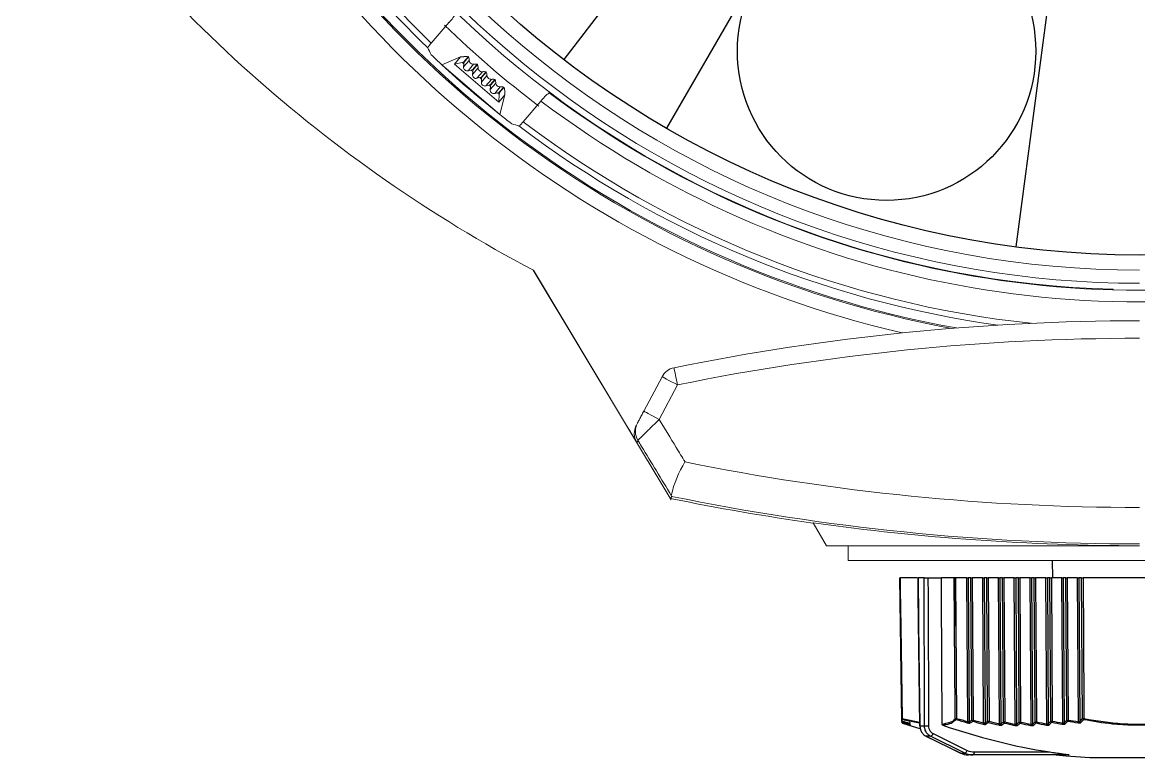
# Model space of a CAD drawing. Extents: x 9.3 to 87, y 1.1 to 68.8.
# Drawn here: x 34.334 to 38.17, y 23.045 to 25.571 of the extents above; entities that cross this region are included whole.
import ezdxf

# ---------------------------------------------------------------- set-up
doc = ezdxf.new("R2010")
doc.units = 0
doc.header["$MEASUREMENT"] = 0
doc.linetypes.add('SLD-Solid', pattern=[0])
doc.layers.get('0').update_dxf_attribs({"linetype": 'CONTINUOUS'})
doc.layers.add('OBJECT', color=7, linetype='CONTINUOUS')

msp = doc.modelspace()

# ---------------------------------------------------------------- linework, layer by layer
msp.add_circle((38.1725, 28.0208), 3.249)
at = {"layer": 'OBJECT'}
for p, q in [((37.5631, 27.2266), (36.1947, 25.4432)), ((37.672, 27.1539), (36.548, 25.2071)), ((38.0419, 27.0283), (37.7484, 24.7996)), ((37.8725, 23.7228), (37.8736, 23.6628)), ((37.3488, 23.6628), (37.3547, 23.1743)), ((37.3489, 23.6628), (37.3553, 23.1792)), ((37.4085, 23.6628), (37.3505, 23.6628)), ((37.411, 23.6628), (37.4117, 23.6028)), ((37.4327, 23.6628), (37.4122, 23.6628)), ((37.4462, 23.6628), (37.4464, 23.6028)), ((37.4462, 23.6628), (37.4926, 23.6628)), ((37.4928, 23.6028), (37.4926, 23.6628)), ((37.5359, 23.6628), (37.4926, 23.6628)), ((37.5359, 23.6628), (37.5362, 23.6628)), ((37.5402, 23.6628), (37.5362, 23.6628)), ((37.5402, 23.6628), (37.5408, 23.6628)), ((37.5408, 23.6628), (37.5446, 23.18)), ((37.5798, 23.6628), (37.5408, 23.6628)), ((37.5829, 23.169), (37.5798, 23.6628)), ((37.5798, 23.6628), (37.5846, 23.6628)), ((37.5846, 23.6628), (37.5877, 23.1681)), ((37.5937, 23.6628), (37.5846, 23.6628)), ((37.5968, 23.1739), (37.5937, 23.6628)), ((37.5937, 23.6628), (37.5985, 23.6628)), ((37.5985, 23.6628), (37.6016, 23.1739)), ((37.6342, 23.6628), (37.5985, 23.6628)), ((37.6373, 23.1643), (37.6342, 23.6628)), ((37.6342, 23.6628), (37.639, 23.6628)), ((37.639, 23.6628), (37.6421, 23.1637)), ((37.648, 23.6628), (37.639, 23.6628)), ((37.6511, 23.1702), (37.648, 23.6628)), ((37.648, 23.6628), (37.6528, 23.6628)), ((37.6528, 23.6628), (37.6559, 23.1702)), ((37.6885, 23.6628), (37.6528, 23.6628)), ((37.6917, 23.1612), (37.6885, 23.6628)), ((37.6885, 23.6628), (37.6933, 23.6628)), ((37.6933, 23.6628), (37.6965, 23.1609)), ((37.7024, 23.6628), (37.6933, 23.6628)), ((37.7055, 23.1679), (37.7024, 23.6628)), ((37.7024, 23.6628), (37.7072, 23.6628)), ((37.7072, 23.6628), (37.7103, 23.1679)), ((37.7428, 23.6628), (37.7072, 23.6628)), ((37.746, 23.1596), (37.7428, 23.6628)), ((37.7428, 23.6628), (37.7476, 23.6628)), ((37.7476, 23.6628), (37.7508, 23.1595)), ((37.7567, 23.6628), (37.7476, 23.6628)), ((37.7598, 23.1672), (37.7567, 23.6628)), ((37.7567, 23.6628), (37.7615, 23.6628)), ((37.7615, 23.6628), (37.7646, 23.1672)), ((37.7972, 23.6628), (37.7615, 23.6628)), ((37.8003, 23.1596), (37.7972, 23.6628)), ((37.7972, 23.6628), (37.802, 23.6628)), ((37.802, 23.6628), (37.8051, 23.1598)), ((37.811, 23.6628), (37.802, 23.6628)), ((37.8141, 23.1681), (37.811, 23.6628)), ((37.811, 23.6628), (37.8158, 23.6628)), ((37.8158, 23.6628), (37.819, 23.1681)), ((37.8515, 23.6628), (37.8158, 23.6628)), ((37.8547, 23.161), (37.8515, 23.6628)), ((37.8515, 23.6628), (37.8563, 23.6628)), ((37.8563, 23.6628), (37.8595, 23.1615)), ((37.8654, 23.6628), (37.8563, 23.6628)), ((37.8685, 23.1704), (37.8654, 23.6628)), ((37.8654, 23.6628), (37.8702, 23.6628)), ((37.8702, 23.6628), (37.8733, 23.1704)), ((37.9059, 23.6628), (37.8702, 23.6628)), ((37.909, 23.164), (37.9059, 23.6628)), ((37.9059, 23.6628), (37.9107, 23.6628)), ((37.9107, 23.6628), (37.9138, 23.1647)), ((37.9197, 23.6628), (37.9107, 23.6628)), ((37.9228, 23.1743), (37.9197, 23.6628)), ((37.9197, 23.6628), (37.9245, 23.6628)), ((37.9245, 23.6628), (37.9276, 23.1743)), ((37.9602, 23.6628), (37.9245, 23.6628)), ((37.9633, 23.1685), (37.9602, 23.6628)), ((37.9602, 23.6628), (37.965, 23.6628)), ((37.965, 23.6628), (37.9681, 23.1695)), ((37.9739, 23.6628), (37.965, 23.6628)), ((37.9767, 23.1793), (37.9739, 23.6628)), ((38.3572, 23.6628), (37.9794, 23.6628)), ((37.4117, 23.6028), (37.4169, 23.155)), ((37.4464, 23.6028), (37.4478, 23.155)), ((37.3552, 23.1725), (37.3552, 23.1704)), ((37.3557, 23.1686), (37.3557, 23.168)), ((37.3563, 23.1712), (37.3563, 23.1704)), ((37.357, 23.1793), (37.4168, 23.1668)), ((37.3573, 23.1706), (37.3576, 23.1705)), ((37.3582, 23.1755), (37.3579, 23.1756)), ((37.4168, 23.1634), (37.3582, 23.1755)), ((37.3579, 23.1667), (37.358, 23.1666)), ((37.3619, 23.1625), (37.4187, 23.1456)), ((37.4181, 23.155), (37.4342, 23.155)), ((37.4386, 23.1187), (37.5568, 23.0613)), ((37.4396, 23.1185), (37.5578, 23.0611)), ((37.5729, 23.0611), (37.4552, 23.1185)), ((37.4636, 23.1276), (37.5813, 23.0702)), ((37.5578, 23.0611), (37.5729, 23.0611)), ((37.6, 23.0548), (37.5849, 23.0548)), ((37.9316, 23.0548), (37.6, 23.0548)), ((37.605, 23.0647), (37.8654, 23.0647)), ((38.0018, 23.0451), (38.0241, 23.0451)), ((38.0027, 23.0451), (38.3423, 23.0451)), ((38.0241, 23.0451), (38.3433, 23.0451))]:
    msp.add_line(p, q, dxfattribs=at)
at = {"layer": 'OBJECT', "linetype": 'SLD-Solid', "lineweight": 15}
for p, q in [((35.7395, 25.4999), (35.8004, 25.5711)), ((35.8404, 25.4522), (35.7761, 25.4249)), ((35.8191, 25.4274), (35.8404, 25.4522)), ((35.8191, 25.4274), (35.8457, 25.4334)), ((35.8404, 25.4522), (35.8511, 25.4531)), ((35.8514, 25.4285), (35.8457, 25.4334)), ((35.8507, 25.418), (35.8698, 25.4403)), ((35.8514, 25.4354), (35.8665, 25.4529)), ((35.8514, 25.4354), (35.8525, 25.4345)), ((35.8675, 25.452), (35.8525, 25.4345)), ((35.8677, 25.452), (35.8664, 25.4532)), ((35.8675, 25.452), (35.8665, 25.4529)), ((35.9755, 25.2541), (35.7761, 25.4249)), ((35.9714, 25.297), (35.8191, 25.4274)), ((35.8507, 25.418), (35.8514, 25.4285)), ((35.8659, 25.405), (35.885, 25.4273)), ((35.8659, 25.405), (35.8761, 25.4073)), ((35.8818, 25.4024), (35.8761, 25.4073)), ((35.8811, 25.3919), (35.9002, 25.4142)), ((35.8811, 25.3919), (35.8818, 25.4024)), ((35.8819, 25.4093), (35.8969, 25.4269)), ((35.8819, 25.4093), (35.8829, 25.4084)), ((35.898, 25.4259), (35.8829, 25.4084)), ((35.8963, 25.3789), (35.9155, 25.4012)), ((35.8982, 25.426), (35.8969, 25.4271)), ((35.898, 25.4259), (35.8969, 25.4269)), ((35.9123, 25.3832), (35.9274, 25.4008)), ((35.9284, 25.3999), (35.9134, 25.3823)), ((35.9287, 25.3999), (35.9273, 25.401)), ((35.9284, 25.3999), (35.9274, 25.4008)), ((35.8963, 25.3789), (35.9066, 25.3812)), ((35.9123, 25.3763), (35.9066, 25.3812)), ((35.9116, 25.3658), (35.9307, 25.3882)), ((35.9116, 25.3658), (35.9123, 25.3763)), ((35.9123, 25.3832), (35.9134, 25.3823)), ((35.9268, 25.3528), (35.9459, 25.3751)), ((35.9268, 25.3528), (35.937, 25.3551)), ((35.9427, 25.3502), (35.937, 25.3551)), ((35.942, 25.3398), (35.9611, 25.3621)), ((35.9428, 25.3571), (35.9578, 25.3747)), ((35.9428, 25.3571), (35.9438, 25.3562)), ((35.9589, 25.3738), (35.9438, 25.3562)), ((35.9591, 25.3738), (35.9578, 25.3749)), ((35.9589, 25.3738), (35.9578, 25.3747)), ((35.942, 25.3398), (35.9427, 25.3502)), ((35.9573, 25.3267), (35.9764, 25.349)), ((35.9573, 25.3267), (35.9675, 25.329)), ((35.9732, 25.3241), (35.9675, 25.329)), ((35.9714, 25.297), (35.9732, 25.3241)), ((35.9714, 25.297), (35.9926, 25.3218)), ((35.9732, 25.331), (35.9883, 25.3486)), ((35.9732, 25.331), (35.9743, 25.3301)), ((35.9893, 25.3477), (35.9743, 25.3301)), ((35.9926, 25.3218), (35.9755, 25.2541)), ((35.9896, 25.3477), (35.9882, 25.3488)), ((35.9893, 25.3477), (35.9883, 25.3486)), ((35.9926, 25.3218), (35.9919, 25.3326)), ((36.0552, 25.2294), (36.1162, 25.3006)), ((36.09, 24.72), (36.5638, 23.931)), ((36.0904, 24.7194), (36.4106, 24.1865)), ((38.0825, 24.6539), (38.0825, 24.652)), ((36.4696, 24.2354), (36.5325, 24.3537)), ((36.5855, 24.3256), (36.5226, 24.2073)), ((36.4106, 24.1865), (36.4206, 24.17)), ((37.0517, 23.8521), (37.0975, 23.7728)), ((38.1725, 23.7728), (37.0975, 23.7728)), ((37.1725, 23.7728), (37.1725, 23.7228)), ((37.1725, 23.7228), (39.1725, 23.7228))]:
    msp.add_line(p, q, dxfattribs=at)
at = {"layer": 'OBJECT', "linetype": 'SLD-Solid', "lineweight": 15, "flags": 128}
for points in [[(36.5855, 24.3256), (36.5832, 24.337), (36.5809, 24.3481), (36.5788, 24.3582), (36.577, 24.3671), (36.5755, 24.3744), (36.5744, 24.3799), (36.5737, 24.3832), (36.5735, 24.3844)], [(36.5855, 24.3256), (36.5752, 24.3311), (36.5652, 24.3363), (36.5561, 24.3412), (36.548, 24.3455), (36.5415, 24.349), (36.5366, 24.3516), (36.5335, 24.3532), (36.5325, 24.3537)], [(36.5226, 24.2073), (36.5123, 24.2128), (36.5023, 24.2181), (36.4932, 24.2229), (36.4852, 24.2272), (36.4786, 24.2307), (36.4737, 24.2333), (36.4707, 24.2349), (36.4696, 24.2354)]]:
    msp.add_lwpolyline(points, dxfattribs=at)
at = {"layer": 'OBJECT', "flags": 128}
for points in [[(37.3505, 23.6628), (37.3506, 23.6548), (37.3511, 23.6228), (37.3528, 23.4948), (37.357, 23.1793)], [(37.4122, 23.6628), (37.4124, 23.6428), (37.4129, 23.6028)], [(37.4329, 23.6028), (37.4328, 23.6228), (37.4327, 23.6628)], [(37.5396, 23.18), (37.5396, 23.188), (37.5393, 23.22), (37.5383, 23.348), (37.5359, 23.6628)], [(37.9794, 23.6628), (37.9794, 23.6548), (37.9796, 23.6228), (37.9803, 23.4948), (37.9822, 23.1793)], [(37.4129, 23.6028), (37.4131, 23.5828), (37.414, 23.5028), (37.4181, 23.155)], [(37.4342, 23.155), (37.4342, 23.175), (37.4339, 23.255), (37.4329, 23.6028)], [(37.4945, 23.1607), (37.4937, 23.3804), (37.4928, 23.6028)], [(37.3563, 23.1704), (37.3559, 23.1704), (37.3555, 23.1704), (37.3553, 23.1704), (37.3552, 23.1704)], [(37.3563, 23.1704), (37.3595, 23.1696), (37.3611, 23.1692)], [(37.356, 23.168), (37.356, 23.168), (37.3558, 23.168), (37.3557, 23.168)], [(37.3838, 23.1561), (37.3839, 23.156), (37.3844, 23.1558)], [(37.4396, 23.1185), (37.4387, 23.1187), (37.4386, 23.1187)], [(37.5578, 23.0611), (37.5569, 23.0613), (37.5568, 23.0613)], [(37.605, 23.0647), (37.6049, 23.0628), (37.6046, 23.0609), (37.6041, 23.0592), (37.6035, 23.0577), (37.6028, 23.0564), (37.6019, 23.0555), (37.601, 23.055), (37.6, 23.0548)], [(37.8863, 23.0548), (37.9205, 23.0514), (38.0018, 23.0451)]]:
    msp.add_lwpolyline(points, dxfattribs=at)
at = {"layer": 'OBJECT'}
for centre, radius in [((38.1725, 28.0208), 3.249), ((37.3038, 25.4719), 0.5126)]:
    msp.add_circle(centre, radius, dxfattribs=at)
at = {"layer": 'OBJECT', "linetype": 'SLD-Solid', "lineweight": 15}
for centre, radius, start, end in [((38.1725, 28.0208), 3.3011, 190.0967, 270), ((38.1725, 28.0208), 3.346, 193.7606, 270), ((38.1725, 28.0208), 3.3681, 195.2174, 268.4688), ((38.1725, 28.0208), 3.61, 203.9179, 256.9437), ((38.1725, 28.0208), 3.5557, 203.9313, 259.8216), ((38.1725, 28.0208), 3.56, 204.0878, 259.5788), ((38.1725, 28.0208), 3.5235, 208.152, 226.0625), ((38.1725, 28.0208), 3.5035, 208.2693, 226.0156), ((38.3774, 29.044), 4.8921, 214.2626, 242.1286), ((35.7261, 25.6491), 0.1078, 313.5683, 335.2031), ((38.1725, 28.0208), 3.4278, 225.8444, 232.9935), ((35.7853, 25.4544), 0.0646, 135.2215, 153.2161), ((38.1725, 28.0208), 3.5329, 226.4565, 227.2876), ((35.8439, 25.4476), 0.0143, 277.1584, 301.6831), ((35.8583, 25.414), 0.0398, 78.2255, 100.4879), ((35.8657, 25.4289), 0.0143, 157.1301, 181.6713), ((35.8438, 25.4414), 0.026, 357.6541, 24.1095), ((35.8838, 25.4413), 0.014, 200.5298, 258.0276), ((38.1725, 28.0208), 3.5329, 227.2876, 231.5473), ((35.8625, 25.4164), 0.0119, 172.2765, 286.558), ((35.8743, 25.4215), 0.0144, 277.1597, 301.6818), ((35.8961, 25.4028), 0.0143, 157.1277, 181.6737), ((35.8901, 25.4017), 0.0261, 74.7465, 101.1654), ((35.8742, 25.4153), 0.026, 357.6543, 24.1088), ((35.9143, 25.4152), 0.014, 200.5305, 258.0288), ((35.9205, 25.3756), 0.0261, 74.747, 101.1621), ((35.9047, 25.3892), 0.026, 357.6561, 24.107), ((35.8929, 25.3903), 0.0119, 172.2753, 286.5605), ((35.9048, 25.3954), 0.0144, 277.1722, 301.6694), ((35.9234, 25.3642), 0.0119, 172.2752, 286.5598), ((35.9266, 25.3767), 0.0143, 157.1263, 181.6741), ((35.9447, 25.3891), 0.014, 200.529, 258.0276), ((35.9352, 25.3693), 0.0143, 277.1586, 301.682), ((35.957, 25.3506), 0.0143, 157.1249, 181.6738), ((35.951, 25.3495), 0.0261, 74.7534, 101.1585), ((35.9351, 25.3631), 0.026, 357.6537, 24.1099), ((35.9752, 25.363), 0.014, 200.5311, 258.0264), ((35.9539, 25.3382), 0.0119, 172.2774, 286.5576), ((35.9657, 25.3433), 0.0144, 277.1663, 301.6752), ((35.9875, 25.3246), 0.0143, 157.1302, 181.6702), ((35.9814, 25.3235), 0.0261, 74.747, 101.165), ((35.9559, 25.3343), 0.036, 357.2002, 21.7854), ((36.2226, 25.2209), 0.1329, 125.7001, 143.1989), ((38.1725, 28.0208), 3.37, 233.0139, 285.821), ((38.1725, 28.0208), 3.41, 232.9127, 285.9222), ((38.1725, 28.0208), 3.5329, 231.5473, 232.3785), ((36.0032, 25.2677), 0.0646, 305.6245, 323.6075), ((38.1725, 28.0208), 3.5235, 232.7725, 262.0685), ((38.1725, 28.0208), 3.5035, 232.8193, 263.8997), ((38.1725, 16.5458), 8, 90, 101.52971), ((38.1725, 16.5458), 7.94, 90, 101.52971), ((36.5855, 24.3256), 0.06, 101.5297, 152), ((36.497, 24.1592), 0.06, 152.0003, 211.0006), ((36.5007, 24.1662), 0.06, 152.0018, 211.2103), ((36.1231, 24.314), 0.3722, 330.0638, 331.266), ((36.9352, 23.8606), 0.3809, 148.266, 167.0518), ((38.1725, 31.7698), 7.8654, 258.55079, 270), ((38.1725, 31.7698), 7.998, 258.37759, 261.93288), ((38.1725, 31.7698), 7.9903, 258.3973, 270)]:
    msp.add_arc(centre, radius, start, end, dxfattribs=at)
at = {"layer": 'OBJECT'}
for centre, radius, start, end in [((37.3587, 23.1743), 0.004, 180.7006, 249.0579), ((37.3616, 22.6832), 0.4912, 90.6683, 90.7968), ((37.3592, 23.1704), 0.004, 180.7006, 250.2905), ((37.3533, 23.434), 0.2548, 270.4726, 270.8364), ((37.3594, 23.1793), 0.004, 180.7668, 247.8753), ((37.3593, 23.1736), 0.00348, 167.8564, 240.8381), ((37.3597, 23.1696), 0.00341, 166.8057, 241.84), ((37.3603, 23.1783), 0.0035, 163.2006, 231.9232), ((37.899, 24.5853), 1.5149, 249.0581, 250.0954), ((37.6596, 24.4413), 1.3062, 256.6279, 257.7702), ((37.5437, 23.1801), 0.00402, 182.0235, 256.2186), ((37.5421, 23.3223), 0.1424, 269.0098, 270.9902), ((37.5369, 23.1814), 0.00774, 317.9997, 349.4788), ((38.2705, 25.634), 2.5633, 253.5055, 254.3993), ((38.2708, 25.6327), 2.5579, 253.5053, 254.3996), ((37.5754, 23.1702), 0.00766, 318.6554, 350.3927), ((37.4452, 23.397), 0.2697, 301.9147, 304.2), ((37.4479, 23.3936), 0.2702, 301.9149, 304.199), ((37.5992, 23.3664), 0.1924, 269.2842, 270.7158), ((37.6009, 23.1741), 0.00415, 183.0513, 254.5317), ((37.5939, 23.1752), 0.00782, 319.353, 350.2924), ((38.2806, 25.6332), 2.5554, 254.5493, 255.38), ((38.2832, 25.6403), 2.5589, 254.5505, 255.3789), ((37.4741, 23.4071), 0.2958, 304.6137, 306.7628), ((37.6535, 23.3626), 0.1924, 269.2841, 270.7159), ((37.6553, 23.1704), 0.00416, 183.3697, 255.5762), ((37.6481, 23.1714), 0.0079, 320.6519, 351.0417), ((38.2924, 25.6363), 2.5469, 255.5295, 256.358), ((37.5643, 23.4679), 0.4255, 313.9291, 315.6359), ((37.8709, 23.3628), 0.1924, 269.2842, 270.7158), ((37.8727, 23.1708), 0.00419, 184.7527, 259.7185), ((37.8651, 23.1713), 0.00825, 325.8662, 354.1004), ((38.3333, 25.6378), 2.5099, 259.439, 260.2672), ((37.5769, 23.4907), 0.4688, 315.94, 317.5439), ((37.5792, 23.4881), 0.4705, 315.942, 317.5422), ((37.9252, 23.3653), 0.1911, 269.279, 270.721), ((37.927, 23.1747), 0.0042, 185.1169, 260.746), ((37.9193, 23.175), 0.00834, 327.1913, 354.8654), ((38.341, 25.627), 2.4912, 260.4179, 261.2509), ((38.3421, 25.63), 2.4904, 260.4186, 261.2507), ((37.9551, 23.1692), 0.00827, 327.8379, 355.7112), ((37.5876, 23.5141), 0.5133, 317.833, 319.2825), ((37.9723, 23.1699), 0.00421, 185.1796, 261.6419), ((37.5902, 23.5112), 0.5146, 317.8349, 319.2829), ((37.9794, 23.363), 0.1837, 269.1482, 270.8518), ((37.9809, 23.1797), 0.00421, 185.4946, 261.7507), ((37.9763, 23.1798), 0.00585, 312.4933, 354.6303), ((37.3597, 23.1681), 0.004, 180.7006, 251.5289), ((37.3602, 23.1673), 0.004, 201.8227, 252.6496), ((37.3597, 23.167), 0.003, 174.3813, 245.7445), ((37.3597, 23.1657), 0.00235, 204.4526, 251.0109), ((37.8601, 24.5681), 1.4887, 250.2896, 251.3366), ((37.6942, 24.447), 1.3238, 255.2901, 256.4239), ((37.8241, 24.5581), 1.4695, 251.5285, 252.5812), ((37.7296, 24.4555), 1.3435, 253.9648, 255.0891), ((37.7659, 24.466), 1.3646, 252.6493, 253.764), ((37.384, 23.1672), 0.00269, 201.5934, 246.3491), ((37.3843, 23.1625), 0.00247, 208.718, 248.4946), ((37.3847, 23.1594), 0.00227, 218.2066, 250.6563), ((37.4182, 23.1275), 0.0275, 90.1743, 92.7058), ((37.441, 23.7801), 0.6252, 269.3795, 270.6205), ((38.1913, 25.1487), 2.1094, 250.7805, 261.1109), ((37.5919, 23.1683), 0.00413, 182.7679, 254.4455), ((37.6296, 23.1655), 0.00774, 319.9671, 351.1443), ((37.6462, 23.1639), 0.00414, 183.0827, 255.485), ((37.4779, 23.4024), 0.2946, 304.6073, 306.7684), ((38.2924, 25.6391), 2.5538, 255.5298, 256.3573), ((37.6839, 23.1623), 0.00783, 321.2662, 351.8978), ((37.5018, 23.4178), 0.3224, 307.1496, 309.1858), ((37.7006, 23.1611), 0.00416, 183.4089, 256.5283), ((37.5051, 23.4139), 0.3222, 307.1472, 309.1873), ((37.7079, 23.359), 0.1911, 269.2791, 270.7209), ((37.7096, 23.1682), 0.00417, 183.7023, 256.6217), ((37.7024, 23.1691), 0.00799, 321.9556, 351.7952), ((38.3024, 25.6386), 2.5447, 256.5069, 257.3339), ((38.3022, 25.6347), 2.5368, 256.5064, 257.3347), ((37.7382, 23.1606), 0.00791, 322.5692, 352.6648), ((37.5263, 23.4315), 0.3527, 309.5432, 311.467), ((37.755, 23.1598), 0.00416, 183.7357, 257.5616), ((37.5288, 23.4286), 0.3538, 309.5434, 311.4639), ((37.7622, 23.3583), 0.1911, 269.2791, 270.7209), ((37.764, 23.1675), 0.00418, 184.0516, 257.6465), ((37.7566, 23.1683), 0.00807, 323.2566, 352.5583), ((38.3122, 25.637), 2.5338, 257.4837, 258.3109), ((38.3116, 25.6311), 2.5238, 257.4825, 258.3118), ((37.7924, 23.1605), 0.008, 323.8964, 353.4044), ((37.5463, 23.4492), 0.3884, 311.803, 313.6099), ((37.8093, 23.1601), 0.00418, 184.0857, 258.5883), ((37.5492, 23.4459), 0.3889, 311.8024, 313.6094), ((37.8166, 23.3556), 0.1875, 269.2655, 270.7345), ((37.8183, 23.1684), 0.00418, 184.3853, 258.6934), ((37.8108, 23.169), 0.00816, 324.5667, 353.3256), ((38.3207, 25.6284), 2.515, 258.4594, 259.2898), ((38.3209, 25.6259), 2.5086, 258.4585, 259.2898), ((37.8466, 23.1619), 0.00808, 325.2, 354.1742), ((37.8636, 23.1618), 0.00419, 184.439, 259.6137), ((37.5668, 23.465), 0.4267, 313.9306, 315.6349), ((38.3306, 25.6265), 2.5023, 259.4371, 260.269), ((37.9008, 23.1647), 0.00817, 326.5119, 354.9471), ((37.918, 23.1651), 0.0042, 184.8113, 260.6237), ((37.4511, 23.1306), 0.0128, 288.7477, 346.4512), ((37.5688, 23.0732), 0.0128, 288.744, 346.4568), ((38.0027, 23.0601), 0.015, 266.4243, 270)]:
    msp.add_arc(centre, radius, start, end, dxfattribs=at)
at = {"layer": 'OBJECT', "linetype": 'SLD-Solid', "lineweight": 15}
for centre, start_param, end_param in [((39.4711, 26.9085), 4.249114, 4.255285), ((36.874, 29.1331), 5.169493, 5.175664)]:
    msp.add_ellipse(centre, major_axis=(3.2563, -2.7893), ratio=0.917044, start_param=start_param, end_param=end_param, dxfattribs=at)
at = {"layer": 'OBJECT'}
for centre, major_axis, ratio, start_param, end_param in [((38.1564, 22.7734), (0.8136, -0.3113), 0.183309, 2.67538, 2.714261), ((37.5846, 23.1348), (-0.0012, 0.08), 0.869354, 2.72779, 3.128161), ((37.6003, 23.1348), (0.0012, 0.08), 0.869354, 2.754654, 3.155025), ((37.6053, 23.1347), (0.0012, 0.07), 0.869339, 2.756571, 3.156942)]:
    msp.add_ellipse(centre, major_axis=major_axis, ratio=ratio, start_param=start_param, end_param=end_param, dxfattribs=at)
at = {"layer": 'OBJECT', "linetype": 'SLD-Solid', "lineweight": 15}
for points, degree in [([(35.8707, 25.4364), (35.8698, 25.4403)], 1), ([(35.885, 25.4273), (35.8809, 25.4276)], 1), ([(35.9011, 25.4103), (35.9002, 25.4142)], 1), ([(35.9155, 25.4012), (35.9113, 25.4015)], 1), ([(35.9316, 25.3842), (35.9307, 25.3882)], 1), ([(35.9459, 25.3751), (35.9418, 25.3754)], 1), ([(35.962, 25.3581), (35.9611, 25.3621)], 1), ([(35.9764, 25.349), (35.9723, 25.3493)], 1), ([(36.4456, 24.1283), (36.4373, 24.1422), (36.4289, 24.1561), (36.4206, 24.17)], 3), ([(36.4441, 24.1874), (36.4444, 24.188), (36.4457, 24.1904), (36.4478, 24.1943)], 3), ([(36.5655, 23.9427), (36.5637, 23.9379), (36.5623, 23.9356), (36.5613, 23.9358)], 3), ([(36.5655, 23.9427), (36.5655, 23.9429), (36.565, 23.944), (36.564, 23.9459)], 3), ([(37.0517, 23.8521), (37.4235, 23.7995), (37.7971, 23.7732), (38.1725, 23.7732)], 3)]:
    msp.add_open_spline(points, degree=degree, dxfattribs=at)
for points, knots in [([(36.4478, 24.1943), (36.4478, 24.1944), (36.4485, 24.1958), (36.4511, 24.2005), (36.4528, 24.2038), (36.457, 24.2116), (36.4594, 24.2161), (36.4643, 24.2255), (36.467, 24.2305), (36.4696, 24.2354)], [0, 0, 0, 0, 0.25, 0.25, 0.5, 0.5, 0.75, 0.75, 1, 1, 1, 1]), ([(36.5226, 24.2073), (36.5132, 24.198), (36.5038, 24.1888), (36.4909, 24.176), (36.4867, 24.1718), (36.4787, 24.164), (36.4751, 24.1604), (36.4683, 24.1537), (36.4652, 24.1506), (36.4598, 24.1453), (36.4574, 24.143), (36.4536, 24.1392), (36.4521, 24.1377), (36.4501, 24.1357), (36.4495, 24.1352), (36.4494, 24.1351)], [0, 0, 0, 0, 0.25, 0.25, 0.375, 0.375, 0.5, 0.5, 0.625, 0.625, 0.75, 0.75, 0.875, 0.875, 1, 1, 1, 1]), ([(36.5226, 24.2073), (36.5421, 24.1751), (36.5616, 24.1429), (36.5811, 24.1108), (36.5911, 24.0942), (36.6012, 24.0775), (36.6113, 24.0609)], [0.001774252, 0.001774252, 0.001774252, 0.001774252, 0.004640259, 0.004640259, 0.004640259, 0.00612036, 0.00612036, 0.00612036, 0.00612036]), ([(36.564, 23.9459), (36.53, 24.002), (36.496, 24.0582), (36.462, 24.1143), (36.4578, 24.1212), (36.4536, 24.1282), (36.4494, 24.1351)], [0.000081109, 0.000081109, 0.000081109, 0.000081109, 0.00508, 0.00508, 0.00508, 0.005698078, 0.005698078, 0.005698078, 0.005698078])]:
    msp.add_open_spline(points, degree=3, knots=knots, dxfattribs=at)
at = {"layer": 'OBJECT'}
for points, knots in [([(37.3489, 23.6628), (37.3489, 23.6628), (37.3489, 23.6628), (37.3494, 23.6628), (37.3501, 23.6628), (37.3505, 23.6628), (37.3505, 23.6628)], [0, 0, 0, 0, 0.231521, 0.589524, 0.9475, 1, 1, 1, 1]), ([(37.411, 23.6628), (37.4111, 23.6628), (37.4112, 23.6628), (37.4119, 23.6628), (37.4122, 23.6628)], [0, 0, 0, 0, 0.599141, 1, 1, 1, 1]), ([(37.4327, 23.6628), (37.4334, 23.6628), (37.4347, 23.6628), (37.4377, 23.6628), (37.4411, 23.6628), (37.444, 23.6628), (37.4456, 23.6628), (37.4462, 23.6628)], [0, 0, 0, 0, 0.218025, 0.436057, 0.654083, 0.872101, 1, 1, 1, 1]), ([(37.5362, 23.6628), (37.5362, 23.6601), (37.5364, 23.6468), (37.5368, 23.6127), (37.5373, 23.571), (37.5379, 23.5348), (37.5383, 23.5167), (37.5386, 23.5077), (37.5387, 23.5032), (37.5388, 23.501), (37.5389, 23.5), (37.5389, 23.4996), (37.539, 23.4993), (37.539, 23.4991), (37.539, 23.4989), (37.539, 23.4988), (37.5391, 23.4988), (37.5391, 23.4987), (37.5391, 23.4987), (37.5391, 23.4987), (37.5391, 23.4987), (37.5391, 23.4987), (37.5391, 23.4987), (37.5391, 23.4987), (37.5391, 23.4987), (37.5391, 23.4987), (37.5392, 23.4988), (37.5392, 23.4991), (37.5393, 23.5004), (37.5395, 23.5056), (37.5399, 23.5266), (37.5402, 23.58), (37.5402, 23.6293), (37.5402, 23.6628), (37.5402, 23.6628)], [0, 0, 0, 0, 0.024365, 0.121825, 0.310977, 0.405464, 0.452691, 0.476305, 0.488116, 0.494026, 0.495988, 0.497304, 0.498186, 0.498779, 0.499177, 0.499446, 0.499627, 0.49975, 0.499836, 0.499915, 0.499955, 0.499985, 0.500005, 0.500025, 0.50005, 0.50009, 0.500216, 0.500792, 0.503077, 0.512204, 0.548696, 0.694651, 0.999856, 1, 1, 1, 1]), ([(37.9739, 23.6628), (37.974, 23.6628), (37.9743, 23.6628), (37.9753, 23.6628), (37.9765, 23.6628), (37.9779, 23.6628), (37.9788, 23.6628), (37.9793, 23.6628), (37.9794, 23.6628)], [0, 0, 0, 0, 0.194313, 0.388616, 0.582914, 0.77723, 0.97154, 1, 1, 1, 1]), ([(37.4945, 23.1607), (37.512, 23.1638), (37.5329, 23.1676), (37.5387, 23.1782), (37.5396, 23.18)], [0, 0, 0, 0, 0.836392, 1, 1, 1, 1]), ([(37.5427, 23.1762), (37.5348, 23.1685), (37.5253, 23.1592), (37.501, 23.1572), (37.497, 23.1569)], [0, 0, 0, 0, 0.836049, 1, 1, 1, 1]), ([(37.5877, 23.1681), (37.5876, 23.1679), (37.5874, 23.1677), (37.5866, 23.1677), (37.5856, 23.1678), (37.5845, 23.1682), (37.5836, 23.1686), (37.5831, 23.1689), (37.5829, 23.169)], [0, 0, 0, 0, 0.183797, 0.368099, 0.543555, 0.722049, 0.91995, 1, 1, 1, 1]), ([(37.9681, 23.1695), (37.9679, 23.1693), (37.9676, 23.1688), (37.9666, 23.1683), (37.9654, 23.1682), (37.9643, 23.1683), (37.9636, 23.1685), (37.9633, 23.1685)], [0, 0, 0, 0, 0.236034, 0.473526, 0.677486, 0.855699, 1, 1, 1, 1]), ([(38.3565, 23.1762), (38.3124, 23.1688), (38.2241, 23.154), (38.09, 23.1564), (38.0132, 23.1698), (37.9803, 23.1755)], [0, 0, 0, 0, 0.363639, 0.72762, 1, 1, 1, 1]), ([(37.9822, 23.1793), (38.0261, 23.172), (38.114, 23.1576), (38.2467, 23.1605), (38.3221, 23.1741), (38.3546, 23.18)], [0, 0, 0, 0, 0.362853, 0.726038, 1, 1, 1, 1]), ([(37.3825, 23.1658), (37.3827, 23.1657), (37.3833, 23.1655), (37.3838, 23.1653), (37.384, 23.1652), (37.384, 23.1652), (37.384, 23.1652)], [0, 0, 0, 0, 0.28809, 0.725619, 0.988321, 1, 1, 1, 1]), ([(37.3829, 23.1648), (37.3835, 23.1647), (37.3846, 23.1644), (37.3852, 23.1644), (37.3851, 23.1647), (37.3842, 23.1652), (37.3832, 23.1656), (37.3828, 23.1658)], [0, 0, 0, 0, 0.206486, 0.413113, 0.617274, 0.82417, 1, 1, 1, 1]), ([(37.3831, 23.161), (37.3833, 23.1609), (37.384, 23.1607), (37.3845, 23.1605), (37.3847, 23.1603), (37.3847, 23.1604), (37.3847, 23.1604)], [0, 0, 0, 0, 0.289094, 0.72851, 0.994909, 1, 1, 1, 1]), ([(37.3834, 23.1602), (37.384, 23.1601), (37.3851, 23.1599), (37.3857, 23.1598), (37.3856, 23.16), (37.3847, 23.1604), (37.3837, 23.1608), (37.3833, 23.161)], [0, 0, 0, 0, 0.208243, 0.416674, 0.621776, 0.82818, 1, 1, 1, 1]), ([(37.3837, 23.1577), (37.3839, 23.1576), (37.3847, 23.1574), (37.3853, 23.1571), (37.3854, 23.1571), (37.3854, 23.1571)], [0, 0, 0, 0, 0.2858926, 0.7367604, 1, 1, 1, 1]), ([(37.3839, 23.1572), (37.3845, 23.1571), (37.3855, 23.1568), (37.3862, 23.1567), (37.3861, 23.1568), (37.3852, 23.1572), (37.3842, 23.1575), (37.3837, 23.1577)], [0, 0, 0, 0, 0.210098, 0.420364, 0.626511, 0.832522, 1, 1, 1, 1]), ([(37.3844, 23.1558), (37.3849, 23.1556), (37.386, 23.1553), (37.3867, 23.1551), (37.3865, 23.1552), (37.3856, 23.1555), (37.3846, 23.1558), (37.3842, 23.156)], [0, 0, 0, 0, 0.211968, 0.424178, 0.631441, 0.837166, 1, 1, 1, 1]), ([(37.3843, 23.1559), (37.3846, 23.1558), (37.3854, 23.1556), (37.3861, 23.1554), (37.3862, 23.1553), (37.3862, 23.1553)], [0, 0, 0, 0, 0.269801, 0.759451, 1, 1, 1, 1]), ([(37.4181, 23.155), (37.4186, 23.1505), (37.4195, 23.1415), (37.4256, 23.1297), (37.4329, 23.1222), (37.438, 23.1194), (37.4396, 23.1185)], [0, 0, 0, 0, 0.290211, 0.58042, 0.870646, 1, 1, 1, 1]), ([(37.4552, 23.1185), (37.4518, 23.1207), (37.4449, 23.125), (37.4378, 23.136), (37.4346, 23.1465), (37.4343, 23.153), (37.4342, 23.155)], [0, 0, 0, 0, 0.290274, 0.580545, 0.870786, 1, 1, 1, 1]), ([(37.4478, 23.155), (37.4481, 23.1516), (37.4487, 23.1449), (37.4532, 23.136), (37.4586, 23.1304), (37.4624, 23.1283), (37.4636, 23.1276)], [0, 0, 0, 0, 0.290193, 0.580377, 0.870587, 1, 1, 1, 1]), ([(37.497, 23.1569), (37.4966, 23.1571), (37.4959, 23.1574), (37.4951, 23.1585), (37.4946, 23.1596), (37.4945, 23.1604), (37.4945, 23.1607)], [0, 0, 0, 0, 0.266314, 0.532593, 0.798872, 1, 1, 1, 1]), ([(37.5811, 23.1652), (37.582, 23.1649), (37.5838, 23.1645), (37.5865, 23.1641), (37.5887, 23.1639), (37.5901, 23.164), (37.5906, 23.1642), (37.5908, 23.1643)], [0, 0, 0, 0, 0.220305, 0.440939, 0.653561, 0.859041, 1, 1, 1, 1]), ([(37.6356, 23.1605), (37.6365, 23.1603), (37.6382, 23.1599), (37.6409, 23.1595), (37.6431, 23.1594), (37.6446, 23.1596), (37.645, 23.1598), (37.6452, 23.1599)], [0, 0, 0, 0, 0.218081, 0.436509, 0.647637, 0.853069, 1, 1, 1, 1]), ([(37.6421, 23.1637), (37.642, 23.1636), (37.6417, 23.1633), (37.6409, 23.1632), (37.6399, 23.1633), (37.6388, 23.1636), (37.6379, 23.164), (37.6374, 23.1643), (37.6373, 23.1643)], [0, 0, 0, 0, 0.189857, 0.380384, 0.559436, 0.737665, 0.932065, 1, 1, 1, 1]), ([(37.69, 23.1574), (37.6909, 23.1572), (37.6926, 23.1568), (37.6953, 23.1565), (37.6975, 23.1565), (37.699, 23.1567), (37.6994, 23.157), (37.6996, 23.1571)], [0, 0, 0, 0, 0.21599, 0.432267, 0.642022, 0.847453, 1, 1, 1, 1]), ([(37.6965, 23.1609), (37.6963, 23.1607), (37.6961, 23.1604), (37.6952, 23.1603), (37.6942, 23.1603), (37.6931, 23.1606), (37.6922, 23.1609), (37.6918, 23.1612), (37.6917, 23.1612)], [0, 0, 0, 0, 0.196456, 0.393662, 0.576484, 0.754595, 0.945768, 1, 1, 1, 1]), ([(37.7444, 23.1558), (37.7453, 23.1557), (37.7471, 23.1553), (37.7497, 23.1551), (37.7519, 23.1551), (37.7534, 23.1553), (37.7539, 23.1556), (37.7541, 23.1557)], [0, 0, 0, 0, 0.213939, 0.428142, 0.636611, 0.84215, 1, 1, 1, 1]), ([(37.7508, 23.1595), (37.7507, 23.1594), (37.7504, 23.1591), (37.7495, 23.1589), (37.7485, 23.1589), (37.7473, 23.1591), (37.7465, 23.1594), (37.7461, 23.1596), (37.746, 23.1596)], [0, 0, 0, 0, 0.2035099, 0.4078639, 0.5946494, 0.7727989, 0.9608658, 1, 1, 1, 1]), ([(37.7989, 23.1558), (37.7997, 23.1556), (37.8015, 23.1553), (37.8041, 23.1551), (37.8063, 23.1552), (37.8078, 23.1555), (37.8083, 23.1558), (37.8085, 23.156)], [0, 0, 0, 0, 0.211976, 0.424186, 0.631441, 0.837165, 1, 1, 1, 1]), ([(37.8051, 23.1598), (37.805, 23.1596), (37.8047, 23.1592), (37.8038, 23.159), (37.8027, 23.1589), (37.8016, 23.1591), (37.8008, 23.1594), (37.8004, 23.1596), (37.8003, 23.1596)], [0, 0, 0, 0, 0.211015, 0.423006, 0.613972, 0.792191, 0.977243, 1, 1, 1, 1]), ([(37.8533, 23.1572), (37.8541, 23.1571), (37.8559, 23.1568), (37.8584, 23.1567), (37.8606, 23.1568), (37.8622, 23.1572), (37.8627, 23.1575), (37.8629, 23.1577)], [0, 0, 0, 0, 0.210083, 0.420355, 0.62651, 0.832517, 1, 1, 1, 1]), ([(37.8595, 23.1615), (37.8593, 23.1613), (37.859, 23.1609), (37.8581, 23.1606), (37.857, 23.1605), (37.8558, 23.1607), (37.855, 23.1609), (37.8547, 23.161)], [0, 0, 0, 0, 0.21897, 0.439064, 0.634292, 0.812592, 1, 1, 1, 1]), ([(37.9077, 23.1602), (37.9085, 23.1601), (37.9102, 23.1599), (37.9128, 23.1598), (37.915, 23.16), (37.9166, 23.1604), (37.9171, 23.1608), (37.9173, 23.161)], [0, 0, 0, 0, 0.208261, 0.41666, 0.621778, 0.828174, 1, 1, 1, 1]), ([(37.9138, 23.1647), (37.9136, 23.1645), (37.9133, 23.1641), (37.9124, 23.1637), (37.9112, 23.1636), (37.91, 23.1637), (37.9093, 23.1639), (37.909, 23.164)], [0, 0, 0, 0, 0.227302, 0.45587, 0.655435, 0.833748, 1, 1, 1, 1]), ([(37.9621, 23.1648), (37.9629, 23.1647), (37.9646, 23.1644), (37.9672, 23.1644), (37.9694, 23.1647), (37.9709, 23.1652), (37.9714, 23.1656), (37.9717, 23.1658)], [0, 0, 0, 0, 0.206488, 0.413098, 0.617271, 0.824168, 1, 1, 1, 1]), ([(37.8654, 23.0647), (37.8711, 23.0638), (37.8827, 23.062), (37.898, 23.0598), (37.91, 23.058), (37.9179, 23.0569), (37.9231, 23.0562), (37.9264, 23.0557), (37.9286, 23.0554), (37.93, 23.0552), (37.931, 23.055), (37.9315, 23.0549), (37.9318, 23.0548), (37.9318, 23.0548), (37.9317, 23.0548), (37.9316, 23.0548)], [0, 0, 0, 0, 0.237672, 0.48452, 0.65061, 0.762515, 0.83807, 0.88924, 0.924055, 0.947906, 0.964416, 0.981164, 0.988204, 0.995315, 1, 1, 1, 1])]:
    msp.add_open_spline(points, degree=3, knots=knots, dxfattribs=at)

doc.saveas('drawing.dxf')
